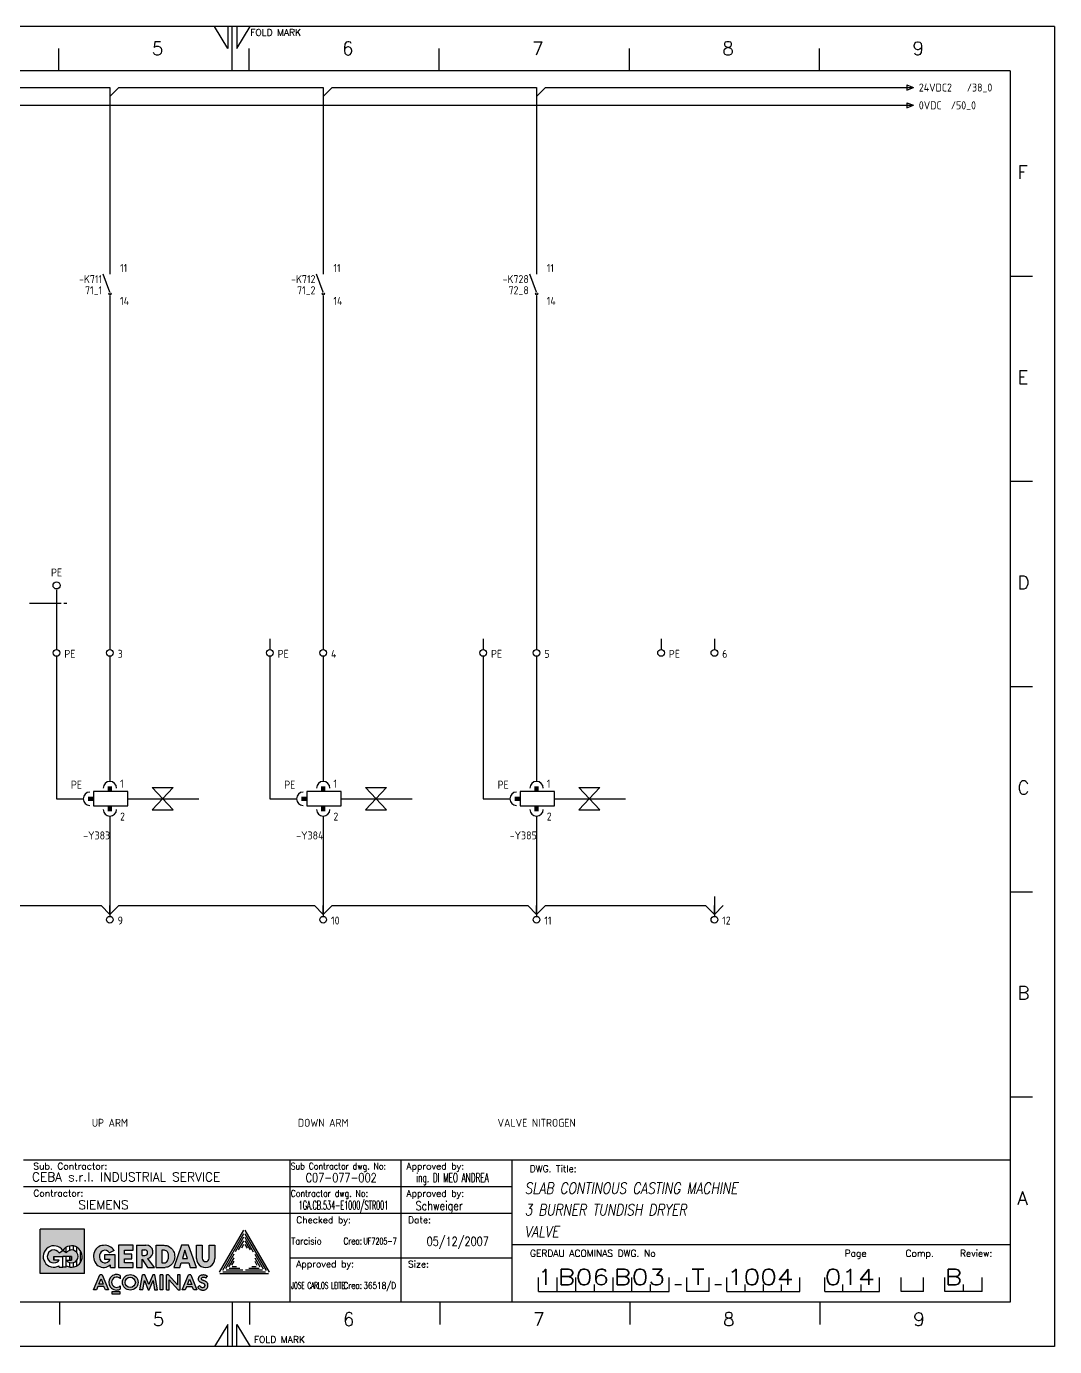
# Model space of a CAD drawing. Extents: x 520 to 940, y 6 to 303.
# Drawn here: x 708.8 to 940.2, y 6.5 to 303.5 of the extents above; entities that cross this region are included whole.
import ezdxf
from ezdxf.enums import TextEntityAlignment as Align

# ---------------------------------------------------------------- set-up
doc = ezdxf.new("R2010")
doc.units = 0
doc.header["$LTSCALE"] = 25
doc.header["$MEASUREMENT"] = 0
doc.linetypes.add('EPLANLINE7', pattern=[0])
doc.layers.get('0').update_dxf_attribs({"linetype": 'CONTINUOUS'})
for name, color, linetype in [('AUTOCONNECTING', 2, 'CONTINUOUS'), ('DESIG_', 3, 'CONTINUOUS'), ('FORM_1', 7, 'CONTINUOUS'), ('FORM_2', 4, 'CONTINUOUS'), ('FORM_3', 6, 'CONTINUOUS'), ('FORM_4', 1, 'CONTINUOUS'), ('MORSETTI', 7, 'CONTINUOUS'), ('RIF_', 7, 'CONTINUOUS'), ('SEF', 5, 'CONTINUOUS'), ('SIMBOLO', 4, 'CONTINUOUS'), ('TESTI', 7, 'CONTINUOUS'), ('TESTO', 5, 'CONTINUOUS')]:
    doc.layers.add(name, color=color, linetype=linetype)
doc.styles.add('ROMANS', font='romans.shx', dxfattribs={"width": 0.7, "oblique": 10, "height": 4})
doc.styles.get("Standard").update_dxf_attribs({"font": 'isocp.shx'})

# ---------------------------------------------------------------- blocks, each defined once
blk = doc.blocks.new('Format A3')
at = {"layer": 'FORM_1'}
h = blk.add_hatch(color=256, dxfattribs=at)
edge = h.paths.add_edge_path()
edge.add_line((217.87, 22.79), (217.87, 17.78))
edge.add_line((217.87, 17.78), (219.92, 17.78))
edge.add_spline(control_points=[(219.92, 17.78), (220.24, 17.85), (220.98, 18), (221.84, 18.93), (222.13, 20.2), (221.81, 21.63), (220.8, 22.71), (219.89, 22.77), (219.58, 22.79)], knot_values=[0, 0, 0, 0, 0.968333, 2.238245, 3.514092, 4.752916, 6.526982, 7.43734, 7.43734, 7.43734, 7.43734], degree=3, periodic=0)
edge.add_line((219.58, 22.79), (217.87, 22.79))
edge = h.paths.add_edge_path(flags=16)
edge.add_spline(control_points=[(219.59, 21.67), (219.7, 21.66), (220.06, 21.63), (220.6, 21.16), (220.68, 20.32), (220.63, 19.48), (220.1, 18.85), (219.69, 18.84), (219.58, 18.84)], knot_values=[0, 0, 0, 0, 0.326882, 1.089251, 1.872602, 2.763575, 3.625522, 3.966209, 3.966209, 3.966209, 3.966209], degree=3, periodic=0)
edge.add_line((219.58, 18.84), (219.17, 18.84))
edge.add_line((219.17, 18.84), (219.17, 21.67))
edge.add_line((219.17, 21.67), (219.59, 21.67))
h.paths.add_polyline_path([(223.55, 22.79), (221.81, 17.78), (223.19, 17.78), (223.48, 18.84), (225.23, 18.84), (225.54, 17.78), (226.94, 17.78), (225.11, 22.79)])
h.paths.add_polyline_path([(224.33, 21.67), (224.94, 19.81), (223.79, 19.81)], flags=16)
h.paths.add_polyline_path([(228.25, 22.79), (226.96, 22.79), (226.97, 19.8, 0.995265), (231.07, 19.81), (231.07, 22.79), (229.77, 22.79), (229.77, 19.87, -1), (228.25, 19.87)])
h.paths.add_polyline_path([(215.57, 22.79), (213.43, 22.79), (213.43, 17.78), (214.72, 17.78), (214.72, 19.66), (215.93, 17.78), (217.52, 17.78), (216.02, 19.84, 0.906396)])
h.paths.add_polyline_path([(215.29, 20.49), (214.72, 20.5), (214.72, 21.75), (215.31, 21.75, -1.017604)], flags=16)
h.paths.add_polyline_path([(209.42, 22.79), (209.42, 17.78), (212.73, 17.78), (212.73, 18.83), (210.73, 18.83), (210.73, 19.76), (212.41, 19.76), (212.41, 20.8), (210.73, 20.8), (210.73, 21.67), (212.73, 21.67), (212.73, 22.79)])
edge = h.paths.add_edge_path()
edge.add_ellipse((206.05, 20.28), major_axis=(0, -2.49), ratio=0.91559, start_angle=180.5657, end_angle=401.2517)
edge.add_line((207.56, 18.41), (207.56, 17.78))
edge.add_line((207.56, 17.78), (208.68, 17.78))
edge.add_line((208.68, 17.78), (208.68, 20.66))
edge.add_line((208.68, 20.66), (206.26, 20.66))
edge.add_line((206.26, 20.66), (206.26, 19.69))
edge.add_line((206.26, 19.69), (207.49, 19.69))
edge.add_ellipse((206.34, 20.25), major_axis=(0, -1.41), ratio=0.88785, start_angle=126.9107, end_angle=426.8029, ccw=False)
edge.add_line((207.34, 21.09), (208.41, 21.6))
edge.add_arc((206.36, 20.45), 2.34, 29.2872, 98.191)
h.paths.add_polyline_path([(205.74, 16.12), (205.19, 16.12), (203.77, 12.78), (204.46, 12.78), (204.76, 13.48), (206.07, 13.48), (206.44, 12.78), (207.11, 12.79)])
h.paths.add_polyline_path([(205.46, 15.22), (205.93, 14.01), (204.97, 14.01)], flags=16)
h.paths.add_polyline_path([(209.78, 12.92), (209.78, 13.66, -2.423597), (209.78, 15.28), (209.78, 16.02, 1.652966)])
h.paths.add_polyline_path([(210.29, 14.45, 1), (213.8, 14.45, 1)])
h.paths.add_polyline_path([(213.19, 14.45, -1), (210.89, 14.45, -1)], flags=16)
h.paths.add_polyline_path([(215.31, 16.12), (214.82, 16.12), (214.22, 12.78), (214.87, 12.78), (215.21, 14.84), (216.1, 12.73), (216.28, 12.73), (217.19, 14.84), (217.49, 12.78), (218.15, 12.78), (217.6, 16.12), (217.12, 16.12), (216.2, 13.99)])
h.paths.add_polyline_path([(219.4, 16.12), (218.75, 16.12), (218.75, 12.78), (219.4, 12.78)])
h.paths.add_polyline_path([(220.16, 12.78), (220.81, 12.78), (220.81, 15.04), (222.79, 12.78), (223.3, 12.78), (223.3, 16.12), (222.65, 16.12), (222.65, 13.88), (220.68, 16.12), (220.16, 16.12)])
h.paths.add_polyline_path([(225.66, 16.12), (225.13, 16.12), (223.7, 12.77), (224.39, 12.77), (224.69, 13.47), (226, 13.47), (226.37, 12.77), (227.04, 12.77)])
h.paths.add_polyline_path([(225.39, 15.2), (225.86, 14), (224.9, 14)], flags=16)
edge = h.paths.add_edge_path()
edge.add_spline(control_points=[(229.42, 15.81), (229.38, 15.84), (229.32, 15.89), (229.21, 15.96), (229.1, 16.02), (228.95, 16.09), (228.79, 16.14), (228.58, 16.18), (228.37, 16.18), (228.14, 16.15), (227.97, 16.08), (227.8, 16), (227.66, 15.88), (227.54, 15.75), (227.47, 15.59), (227.4, 15.42), (227.39, 15.24), (227.4, 15.04), (227.44, 14.85), (227.57, 14.66), (227.73, 14.54), (227.92, 14.42), (228.08, 14.35), (228.25, 14.29), (228.42, 14.23), (228.59, 14.16), (228.73, 14.07), (228.81, 13.98), (228.85, 13.89), (228.87, 13.78), (228.86, 13.67), (228.81, 13.54), (228.72, 13.42), (228.56, 13.32), (228.37, 13.29), (228.2, 13.3), (228.07, 13.34), (227.98, 13.38), (227.9, 13.44), (227.81, 13.5), (227.72, 13.6), (227.68, 13.69), (227.64, 13.74)], knot_values=[0, 0, 0, 0, 0.129897, 0.252239, 0.381983, 0.506097, 0.749316, 0.87783, 1.167741, 1.365595, 1.552935, 1.738999, 1.918105, 2.09238, 2.269928, 2.449255, 2.632957, 2.790606, 3.065835, 3.193419, 3.483878, 3.653535, 3.853782, 4.021202, 4.182707, 4.402789, 4.570564, 4.668988, 4.759204, 4.855589, 5.007336, 5.095097, 5.270281, 5.443299, 5.63607, 5.844858, 5.950481, 6.046454, 6.146081, 6.249423, 6.351995, 6.544354, 6.544354, 6.544354, 6.544354], degree=3, periodic=0)
edge.add_line((227.64, 13.74), (227.22, 13.33))
edge.add_spline(control_points=[(227.22, 13.33), (227.25, 13.3), (227.3, 13.21), (227.44, 13.06), (227.61, 12.91), (227.84, 12.8), (228.04, 12.73), (228.25, 12.7), (228.44, 12.69), (228.72, 12.72), (228.99, 12.82), (229.25, 13.03), (229.41, 13.25), (229.53, 13.57), (229.55, 13.89), (229.48, 14.23), (229.32, 14.44), (229.15, 14.58), (228.98, 14.67), (228.78, 14.76), (228.59, 14.83), (228.39, 14.91), (228.2, 15), (228.05, 15.18), (228.07, 15.39), (228.2, 15.54), (228.35, 15.61), (228.48, 15.63), (228.66, 15.63), (228.84, 15.57), (228.98, 15.46), (229.05, 15.4), (229.08, 15.37)], knot_values=[0, 0, 0, 0, 0.131114, 0.305389, 0.623258, 0.772631, 1.083491, 1.243018, 1.425854, 1.654083, 2.072988, 2.274716, 2.662927, 2.870188, 3.280959, 3.591243, 3.888658, 4.0589, 4.248032, 4.476436, 4.699919, 4.85554, 5.137678, 5.317889, 5.513624, 5.728226, 5.888869, 5.979085, 6.142909, 6.403998, 6.552706, 6.676571, 6.676571, 6.676571, 6.676571], degree=3, periodic=0)
edge.add_line((229.08, 15.37), (229.42, 15.81))
h.paths.add_polyline_path([(207.88, 12.33), (207.88, 11.83), (209.78, 11.83), (209.79, 12.33)])
h.paths.add_polyline_path([(201.77, 26.45), (191.77, 26.45), (191.77, 16.45), (201.77, 16.45)])
h.paths.add_polyline_path([(197.64, 18.19), (197.64, 17.87), (196.84, 17.87), (196.04, 17.87), (196.04, 18.19, -2.312045), (196.84, 21.6, -2.312045)], flags=16)
h.paths.add_polyline_path([(197.64, 19.43), (198.44, 19.43), (198.44, 20.27), (196.84, 20.27), (194.84, 20.27), (194.84, 19.43), (196.04, 19.43, -3.248328), (196.05, 21.08), (196.84, 21.6), (197.62, 21.08, -3.248328)], flags=0)
for p, q in [((420, 297), (0, 297)), ((234, 292), (231, 297)), ((234, 297), (234, 292)), ((235, 287), (235, 297)), ((236, 292), (239, 297)), ((236, 297), (236, 292)), ((420, 297), (420, 0)), ((195.93, 292), (195.93, 287)), ((238.7, 292), (238.7, 287)), ((281.48, 292), (281.48, 287)), ((324.26, 292), (324.26, 287)), ((367.03, 292), (367.03, 287)), ((410, 240.83), (415, 240.83)), ((410, 194.66), (415, 194.66)), ((410, 148.5), (415, 148.5)), ((410, 102.33), (415, 102.33)), ((410, 56.17), (415, 56.17)), ((248, 30), (248, 42)), ((273, 10), (273, 42)), ((188.01, 36), (298, 36)), ((191.77, 16.45), (191.77, 26.45)), ((201.77, 26.45), (191.77, 26.45)), ((201.77, 16.45), (201.77, 26.45)), ((237.53, 26.19), (232.06, 16.71)), ((237.53, 25.39), (232.76, 17.12)), ((237.53, 24.59), (235.65, 21.33)), ((237.53, 23.79), (236.34, 21.73)), ((237.83, 26.19), (243.31, 16.71)), ((237.83, 25.39), (242.62, 17.11)), ((237.83, 24.59), (239.72, 21.33)), ((237.83, 23.79), (239.03, 21.73)), ((196.04, 21.07), (196.84, 21.6)), ((197.64, 21.07), (196.84, 21.6)), ((197.64, 21.07), (197.64, 22.35)), ((198.44, 21.68), (198.44, 22.64)), ((199.24, 21.68), (199.24, 22.64)), ((200.04, 21.11), (200.04, 22.35)), ((200.84, 18.94), (200.84, 21.6)), ((208.41, 21.6), (207.34, 21.09)), ((209.42, 22.79), (209.42, 17.78)), ((212.73, 22.79), (209.42, 22.79)), ((210.73, 20.8), (210.73, 21.67)), ((210.73, 21.67), (212.73, 21.67)), ((212.41, 20.8), (210.73, 20.8)), ((212.41, 19.76), (212.41, 20.8)), ((212.73, 21.67), (212.73, 22.79)), ((213.43, 22.79), (213.43, 17.78)), ((213.43, 22.79), (215.57, 22.79)), ((214.72, 20.5), (214.72, 21.75)), ((214.72, 21.75), (215.31, 21.75)), ((217.87, 17.78), (217.87, 22.79)), ((217.87, 22.79), (219.58, 22.79)), ((223.55, 22.79), (221.81, 17.78)), ((225.11, 22.79), (223.55, 22.79)), ((224.33, 21.67), (223.79, 19.81)), ((224.94, 19.81), (224.33, 21.67)), ((226.94, 17.78), (225.11, 22.79)), ((226.97, 19.83), (226.96, 22.79)), ((226.96, 22.79), (228.25, 22.79)), ((228.25, 22.79), (228.25, 19.87)), ((229.77, 19.87), (229.77, 22.79)), ((229.77, 22.79), (231.07, 22.79)), ((231.07, 22.79), (231.07, 19.81)), ((237.53, 22.99), (237.04, 22.13)), ((237.83, 22.99), (238.33, 22.13)), ((298, 23), (410, 23)), ((194.84, 20.27), (196.84, 20.27)), ((194.84, 20.27), (196.84, 20.27)), ((194.84, 19.43), (194.84, 20.27)), ((194.84, 20.27), (194.84, 19.43)), ((196.04, 19.43), (194.84, 19.43)), ((196.04, 17.87), (196.04, 18.19)), ((196.04, 17.87), (196.84, 17.87)), ((196.84, 17.87), (196.84, 20.27)), ((198.84, 20.27), (196.84, 20.27)), ((198.84, 20.27), (196.84, 20.27)), ((197.64, 17.87), (196.84, 17.87)), ((197.64, 17.87), (197.64, 20.27)), ((197.64, 19.43), (198.84, 19.43)), ((197.64, 17.87), (197.64, 18.19)), ((198.44, 19.43), (198.44, 20.27)), ((198.44, 17.9), (198.44, 18.86)), ((198.84, 20.27), (198.84, 19.43)), ((198.84, 19.43), (198.84, 20.27)), ((199.24, 17.9), (199.24, 18.86)), ((200.04, 18.19), (200.04, 19.43)), ((208.68, 20.66), (206.26, 20.66)), ((206.26, 20.66), (206.26, 19.69)), ((206.26, 19.69), (207.49, 19.69)), ((207.56, 17.78), (207.56, 18.41)), ((208.68, 17.78), (208.68, 20.66)), ((210.73, 18.83), (210.73, 19.76)), ((210.73, 19.76), (212.41, 19.76)), ((212.73, 18.83), (210.73, 18.83)), ((212.73, 17.78), (212.73, 18.83)), ((214.72, 20.5), (215.31, 20.49)), ((214.72, 19.66), (215.93, 17.78)), ((214.72, 17.78), (214.72, 19.66)), ((217.52, 17.78), (216.02, 19.84)), ((223.19, 17.78), (223.48, 18.84)), ((223.48, 18.84), (225.23, 18.84)), ((223.79, 19.81), (224.94, 19.81)), ((225.23, 18.84), (225.54, 17.78)), ((235.33, 20.78), (233.45, 17.52)), ((235.33, 19.98), (234.14, 17.92)), ((235.33, 19.18), (234.84, 18.32)), ((234.98, 18.05), (235.98, 18.05)), ((239.39, 18.05), (240.39, 18.05)), ((240.04, 20.78), (241.92, 17.51)), ((240.04, 19.98), (241.23, 17.91)), ((240.04, 19.18), (240.54, 18.31)), ((248, 20), (298, 20)), ((201.77, 16.45), (191.77, 16.45)), ((203.77, 12.78), (205.19, 16.12)), ((204.97, 14.01), (205.46, 15.22)), ((205.74, 16.12), (205.19, 16.12)), ((205.46, 15.22), (205.93, 14.01)), ((205.74, 16.12), (207.11, 12.79)), ((207.56, 17.78), (208.68, 17.78)), ((209.42, 17.78), (212.73, 17.78)), ((209.78, 16.02), (209.78, 15.23)), ((213.43, 17.78), (214.72, 17.78)), ((214.22, 12.78), (214.82, 16.12)), ((215.31, 16.12), (214.82, 16.12)), ((216.2, 13.99), (215.31, 16.12)), ((215.93, 17.78), (217.52, 17.78)), ((217.12, 16.12), (216.2, 13.99)), ((217.6, 16.12), (217.12, 16.12)), ((218.15, 12.78), (217.6, 16.12)), ((217.87, 17.78), (219.92, 17.78)), ((218.75, 12.78), (218.75, 16.12)), ((219.4, 16.12), (218.75, 16.12)), ((219.4, 16.12), (219.4, 12.78)), ((220.16, 12.79), (220.16, 16.12)), ((220.68, 16.12), (220.16, 16.12)), ((222.65, 13.88), (220.68, 16.12)), ((220.81, 15.04), (222.79, 12.78)), ((220.81, 12.78), (220.81, 15.04)), ((221.81, 17.78), (223.19, 17.78)), ((222.65, 16.12), (222.65, 13.88)), ((223.3, 16.12), (222.65, 16.12)), ((223.3, 12.78), (223.3, 16.12)), ((223.7, 12.77), (225.13, 16.12)), ((224.9, 14), (225.39, 15.2)), ((225.66, 16.12), (225.13, 16.12)), ((225.39, 15.2), (225.86, 14)), ((225.54, 17.78), (226.94, 17.78)), ((225.66, 16.12), (227.04, 12.77)), ((229.08, 15.36), (229.42, 15.81)), ((232.21, 16.45), (243.16, 16.45)), ((232.9, 16.85), (242.47, 16.85)), ((233.6, 17.25), (237.37, 17.25)), ((234.29, 17.65), (236.67, 17.65)), ((238, 17.25), (241.77, 17.25)), ((238.7, 17.65), (241.08, 17.65)), ((204.46, 12.78), (203.77, 12.78)), ((204.76, 13.48), (204.46, 12.78)), ((206.07, 13.48), (204.76, 13.48)), ((205.93, 14.01), (204.97, 14.01)), ((206.44, 12.78), (206.07, 13.48)), ((207.11, 12.79), (206.44, 12.78)), ((207.88, 12.33), (207.88, 11.83)), ((209.79, 12.33), (207.88, 12.33)), ((209.78, 13.66), (209.78, 12.9)), ((209.78, 11.83), (209.79, 12.33)), ((214.87, 12.78), (214.22, 12.78)), ((214.87, 12.78), (215.21, 14.84)), ((215.21, 14.84), (216.1, 12.73)), ((216.1, 12.73), (216.28, 12.73)), ((216.28, 12.73), (217.19, 14.84)), ((217.19, 14.84), (217.49, 12.78)), ((217.49, 12.78), (218.15, 12.78)), ((219.4, 12.78), (218.75, 12.78)), ((220.16, 12.78), (220.81, 12.78)), ((222.79, 12.78), (223.3, 12.78)), ((224.39, 12.77), (223.7, 12.77)), ((224.69, 13.47), (224.39, 12.77)), ((226, 13.47), (224.69, 13.47)), ((225.86, 14), (224.9, 14)), ((226.37, 12.77), (226, 13.47)), ((227.04, 12.77), (226.37, 12.77)), ((227.22, 13.33), (227.64, 13.74)), ((196.11, 10), (196.11, 5)), ((207.88, 11.83), (209.78, 11.83)), ((235, 10), (235, 0)), ((238.89, 10), (238.89, 5)), ((281.66, 10), (281.66, 5)), ((324.44, 10), (324.44, 5)), ((367.22, 10), (367.22, 5)), ((234, 5), (231, 0)), ((234, 0), (234, 5)), ((236, 5), (239, 0)), ((236, 0), (236, 5)), ((420, 0), (0, 0))]:
    blk.add_line(p, q, dxfattribs=at)
blk.add_lwpolyline([(219.59, 21.67), (219.17, 21.67), (219.17, 18.84), (219.58, 18.84)], dxfattribs=at)
for radius in [1.75, 1.15]:
    blk.add_circle((212.04, 14.45), radius, dxfattribs=at)
for centre, radius, start, end in [((194.84, 20.27), 2.4, 33.5573, 300), ((194.84, 20.27), 1.46, 33.5573, 325.1132), ((198.84, 20.27), 2.4, 240, 146.4427), ((198.84, 20.27), 1.46, 214.8868, 146.4427), ((206.36, 20.45), 2.34, 29.2872, 98.191), ((215.31, 21.12), 0.633, 270, 90), ((215.65, 21.29), 1.5, 284.2434, 92.9996), ((229.02, 19.82), 2.05, 179.8525, 0.1475), ((229.01, 19.87), 0.761, 180, 0), ((208.97, 14.47), 1.75, 62.3456, 297.6544), ((208.97, 14.47), 1.15, 44.8431, 315.1569)]:
    blk.add_arc(centre, radius, start, end, dxfattribs=at)
for centre, major_axis, ratio, start_param, end_param in [((206.05, 20.28), (0, -2.49), 0.91559, 3.151467, 7.003163), ((206.34, 20.25), (0, -1.41), 0.88785, 2.21501, 7.449115)]:
    blk.add_ellipse(centre, major_axis=major_axis, ratio=ratio, start_param=start_param, end_param=end_param, dxfattribs=at)
for points in [[(219.58, 22.79), (220.48, 22.65), (221.76, 21.42), (222.04, 20.21), (221.73, 18.97), (220.84, 18.07), (219.92, 17.78)], [(219.58, 18.84), (219.91, 18.87), (220.52, 19.48), (220.66, 20.37), (220.5, 21.13), (219.91, 21.62), (219.59, 21.67)], [(227.22, 13.33), (227.3, 13.23), (227.41, 13.09), (227.66, 12.89), (227.79, 12.82), (228.09, 12.73), (228.24, 12.7), (228.43, 12.7), (228.65, 12.72), (229.04, 12.87), (229.2, 13), (229.43, 13.31), (229.5, 13.51), (229.53, 13.92), (229.46, 14.22), (229.28, 14.46), (229.15, 14.57), (228.99, 14.66), (228.78, 14.76), (228.57, 14.84), (228.43, 14.9), (228.18, 15.03), (228.07, 15.18), (228.09, 15.37), (228.22, 15.54), (228.37, 15.61), (228.46, 15.63), (228.62, 15.63), (228.87, 15.54), (228.99, 15.45), (229.08, 15.37)], [(227.64, 13.74), (227.75, 13.58), (227.81, 13.5), (227.9, 13.44), (227.98, 13.38), (228.07, 13.35), (228.17, 13.31), (228.38, 13.3), (228.56, 13.33), (228.71, 13.43), (228.82, 13.57), (228.85, 13.65), (228.86, 13.8), (228.84, 13.89), (228.8, 13.98), (228.74, 14.05), (228.6, 14.15), (228.4, 14.23), (228.25, 14.29), (228.09, 14.35), (227.91, 14.43), (227.76, 14.52), (227.54, 14.71), (227.47, 14.81), (227.4, 15.08), (227.39, 15.24), (227.41, 15.42), (227.47, 15.59), (227.55, 15.75), (227.66, 15.88), (227.8, 15.99), (227.97, 16.08), (228.14, 16.14), (228.34, 16.17), (228.63, 16.17), (228.75, 16.14), (228.99, 16.07), (229.1, 16.02), (229.21, 15.96), (229.31, 15.89), (229.42, 15.81)]]:
    blk.add_spline(points, degree=3, dxfattribs=at)
at = {"layer": 'FORM_3'}
for p, q in [((410, 287), (25, 287)), ((410, 287), (410, 10)), ((410, 10), (25, 10))]:
    blk.add_line(p, q, dxfattribs=at)
at = {"layer": 'FORM_4'}
for p, q in [((188.01, 42), (410, 42)), ((298, 10), (298, 42)), ((188.01, 30), (298, 30)), ((248, 10), (248, 30)), ((303.88, 12.42), (303.88, 15.51)), ((308.08, 12.42), (308.08, 15.51)), ((312.28, 12.42), (312.28, 15.51)), ((320.68, 12.42), (320.68, 15.51)), ((324.88, 12.42), (324.88, 15.51)), ((333.28, 12.42), (333.28, 15.51)), ((337.28, 12.42), (337.28, 15.51)), ((342.28, 12.42), (342.28, 15.51)), ((346.28, 12.42), (346.28, 15.51)), ((362.68, 12.42), (362.68, 15.51)), ((368.28, 12.42), (368.28, 15.51)), ((380.58, 12.42), (380.58, 15.51)), ((385.48, 12.42), (385.48, 15.51)), ((390.48, 12.42), (390.48, 15.51)), ((395.28, 12.42), (395.28, 15.51)), ((403.68, 12.42), (403.68, 15.51)), ((303.88, 12.42), (333.28, 12.42)), ((316.48, 12.42), (316.48, 13.97)), ((316.48, 12.42), (316.48, 13.97)), ((329.08, 12.42), (329.08, 13.97)), ((334.53, 13.97), (336.06, 13.97)), ((342.28, 12.42), (337.28, 12.42)), ((343.53, 13.97), (345.03, 13.97)), ((346.28, 12.42), (346.28, 13.97)), ((346.28, 12.42), (362.68, 12.42)), ((350.38, 12.42), (350.38, 13.97)), ((354.48, 12.42), (354.48, 13.97)), ((358.58, 12.42), (358.58, 13.97)), ((368.28, 12.42), (380.58, 12.42)), ((372.38, 12.42), (372.38, 13.97)), ((376.48, 12.42), (376.48, 13.97)), ((390.48, 12.42), (385.48, 12.42)), ((399.13, 12.42), (395.28, 12.42)), ((403.68, 12.42), (399.13, 12.42)), ((399.48, 12.42), (399.48, 13.97))]:
    blk.add_line(p, q, dxfattribs=at)
at = {"layer": 'FORM_1', "style": 'ROMANS'}
for p in [(239.05, 294.88), (239.88, 0.84)]:
    blk.add_text('FOLD MARK', height=1.5, dxfattribs=at).set_placement(p)
at = {"layer": 'FORM_2', "style": 'ROMANS'}
for s, p in [('Sub. Contractor:', (190.24, 39.84)), ('Approved by:', (274.17, 39.84)), ('DWG. Title:', (301.92, 39.27)), ('Contractor:', (190.24, 33.75)), ('Approved by:', (274.17, 33.72)), ('Checked by:', (249.38, 27.74)), ('Date:', (274.53, 27.74)), ('GERDAU ACOMINAS DWG. No', (301.96, 20.23)), ('Page', (372.75, 20.23)), ('Comp.', (386.46, 20.23)), ('Review:', (398.72, 20.23)), ('Approved by:', (249.38, 17.83)), ('Size:', (274.53, 17.79))]:
    blk.add_text(s, height=1.5, dxfattribs=at).set_placement(p)
for s, width, p in [('Sub Contractor dwg. No:', 0.85, (248.15, 39.84)), ('Contractor dwg. No:', 0.85, (248.15, 33.72)), ('Crea:', 0.8, (260.02, 23)), ('Crea:', 0.8, (260.02, 13))]:
    blk.add_text(s, height=1.5, dxfattribs=dict(at, width=width)).set_placement(p)
at = {"layer": 'FORM_2', "style": 'ROMANS', "flags": 4}
for tag, p in [('21', (189.91, 37.18)), ('18', (189.91, 30.89))]:
    blk.add_attdef(tag, p, '', height=2, dxfattribs=at)
at = {"layer": 'FORM_2', "color": 4, "style": 'ROMANS', "width": 0.8, "flags": 4}
for tag, p in [('22', (251.5, 37)), ('19', (251.5, 30.8)), ('24', (278.73, 22.67))]:
    blk.add_attdef(tag, p, '', height=2, dxfattribs=at)
at = {"layer": 'FORM_2', "style": 'ROMANS', "flags": 4}
for tag, p, height, width in [('23', (276.41, 37.01), 2, 0.8), ('20', (276.22, 30.68), 2, 0.8), ('14', (248.25, 23), 1.5, 0.9), ('15', (264.49, 22.98), 1.5, 0.8), ('16', (248.25, 13), 1.5, 0.9), ('17', (264.49, 12.98), 1.5, 0.8)]:
    blk.add_attdef(tag, p, '', height=height, dxfattribs=dict(at, width=width))
at = {"layer": 'FORM_4', "style": 'ROMANS'}
for s, p in [('5', (216.92, 290.56)), ('6', (259.7, 290.56)), ('7', (302.47, 290.56)), ('8', (345.25, 290.56)), ('9', (388.03, 290.56)), ('F', (411.64, 262.73)), ('E', (411.64, 216.57)), ('D', (411.64, 170.4)), ('C', (411.64, 124.24)), ('B', (411.64, 78.07)), ('A', (411.64, 31.9)), ('5', (217.1, 4.65)), ('6', (259.88, 4.65)), ('7', (302.66, 4.65)), ('8', (345.43, 4.65)), ('9', (388.21, 4.65))]:
    blk.add_text(s, height=3, dxfattribs=at).set_placement(p)
at = {"layer": 'FORM_4', "color": 1, "style": 'ROMANS', "oblique": 10, "width": 0.8, "flags": 4}
for tag, p in [('11', (300.77, 34.39)), ('12', (300.77, 29.5)), ('13', (300.77, 24.62))]:
    blk.add_attdef(tag, p, '', height=2.5, dxfattribs=at)
at = {"layer": 'FORM_4', "color": 1, "style": 'ROMANS', "flags": 2}
blk.add_attdef('25', (279.66, 12.25), '', height=5, dxfattribs=at)
at = {"layer": 'FORM_4', "style": 'ROMANS', "width": 1.25, "flags": 4}
for tag, p in [('1', (303.88, 13.92)), ('3', (312.28, 13.92)), ('5', (324.88, 13.92)), ('7', (346.28, 13.92)), ('10', (395.28, 13.92))]:
    blk.add_attdef(tag, p, '', height=3.5, dxfattribs=at)
for tag, p in [('2', (310.18, 13.92)), ('4', (322.78, 13.92)), ('6', (339.78, 13.92)), ('9', (387.98, 13.92))]:
    blk.add_attdef(tag, text='', height=3.5, dxfattribs=at).set_placement(p, align=Align.CENTER)
at = {"layer": 'FORM_4', "color": 1, "style": 'ROMANS', "width": 1.25, "flags": 4}
blk.add_attdef('8', (368.28, 13.92), '', height=3.5, dxfattribs=at)
blk = doc.blocks.new('SO300')
at = {"layer": 'SIMBOLO', "color": 2, "linetype": 'EPLANLINE7'}
blk.add_line((0, 3), (0, 0), dxfattribs=at)
blk.add_circle((0, 4), 0.8, dxfattribs=at)
blk = doc.blocks.new('30_0_IEC_WUPI')
at = {"layer": 'SIMBOLO', "color": 3, "linetype": 'EPLANLINE7'}
blk.add_line((0, 4), (0, 1.6), dxfattribs=at)
blk.add_circle((0, 0.8), 0.75, dxfattribs=at)
blk = doc.blocks.new('SO283')
at = {"layer": 'SIMBOLO', "color": 2, "linetype": 'EPLANLINE7'}
for p, q in [((0, 2), (0, 0)), ((0, 0), (2, 0))]:
    blk.add_line(p, q, dxfattribs=at)
blk = doc.blocks.new('318_0_IEC_WUPI')
at = {"layer": 'SIMBOLO', "color": 1, "linetype": 'EPLANLINE7'}
for p, q in [((0.3, 1.6), (0.3, -1.6)), ((8, 1.6), (0.3, 1.6)), ((8, -1.6), (8, 1.6)), ((8, 0), (24, 0)), ((13.5, 2.5), (18.2, 2.5)), ((18.2, 2.5), (13.5, -2.5)), ((18.2, -2.5), (13.5, 2.5)), ((0.3, -1.6), (8, -1.6)), ((13.5, -2.5), (18.2, -2.5))]:
    blk.add_line(p, q, dxfattribs=at)
for centre, start, end in [((4, 2.4), 0, 180), ((-0.5, 0), 90, 270), ((4, -2.4), 180, 0)]:
    blk.add_arc(centre, 1.5, start, end, dxfattribs=at)
for points in [[(-0.9, -0.5), (0.3, -0.5), (-0.9, 0.5), (0.3, 0.5)], [(4.5, 1.6), (3.5, 1.6), (4.5, 2.8), (3.5, 2.8)], [(4.5, -1.6), (3.5, -1.6), (4.5, -2.8), (3.5, -2.8)]]:
    blk.add_solid(points, dxfattribs=at)
blk = doc.blocks.new('SO269')
at = {"layer": 'TESTI', "color": 2, "linetype": 'EPLANLINE7'}
for p, q in [((-2, 0), (0, 0)), ((0, 0), (0, -2)), ((0, -2), (2, 0))]:
    blk.add_line(p, q, dxfattribs=at)
blk = doc.blocks.new('1_0_IEC_WUPI')
at = {"layer": 'SIMBOLO', "color": 3, "linetype": 'EPLANLINE7'}
for p, q in [((0, 4), (0, 2)), ((0, -2), (-1.5, 2)), ((0, -2.8), (0, -4))]:
    blk.add_line(p, q, dxfattribs=at)
blk.add_circle((0, -2.4), 0.25, dxfattribs=at)
blk = doc.blocks.new('SO278')
at = {"layer": 'TESTI', "color": 2, "linetype": 'EPLANLINE7'}
for p in [(-2, 0), (0, 2), (2, 0)]:
    blk.add_line(p, (0, -2), dxfattribs=at)
blk = doc.blocks.new('SO284')
at = {"layer": 'TESTI', "color": 2, "linetype": 'EPLANLINE7'}
for p, q in [((-1.175, 0), (0.675, 0)), ((-0.675, 0.575), (0.8, 0)), ((-0.675, 0.575), (-0.675, -0.575)), ((-0.675, -0.575), (0.8, 0))]:
    blk.add_line(p, q, dxfattribs=at)

msp = doc.modelspace()

# ---------------------------------------------------------------- linework, layer by layer
at = {"layer": 'AUTOCONNECTING', "color": 2, "linetype": 'EPLANLINE7'}
for p, q in [((613.63, 289.7), (725.63, 289.7)), ((729.63, 289.7), (773.63, 289.7)), ((777.63, 289.7), (821.63, 289.7)), ((825.63, 289.7), (907.63, 289.7)), ((585.63, 285.7), (907.63, 285.7)), ((727.63, 287.7), (727.63, 249.7)), ((775.63, 287.7), (775.63, 249.7)), ((823.63, 287.7), (823.63, 249.7)), ((727.63, 241.7), (727.63, 165.7)), ((775.63, 241.7), (775.63, 165.7)), ((823.63, 241.7), (823.63, 165.7)), ((715.63, 173.7), (715.63, 165.7)), ((715.63, 161.7), (715.63, 129.7)), ((727.63, 161.7), (727.63, 133.7)), ((763.63, 161.7), (763.63, 129.7)), ((775.63, 161.7), (775.63, 133.7)), ((811.63, 161.7), (811.63, 129.7)), ((823.63, 161.7), (823.63, 133.7)), ((715.63, 129.7), (721.63, 129.7)), ((763.63, 129.7), (769.63, 129.7)), ((811.63, 129.7), (817.63, 129.7)), ((727.63, 125.7), (727.63, 107.7)), ((775.63, 125.7), (775.63, 107.7)), ((823.63, 125.7), (823.63, 107.7)), ((661.63, 105.7), (725.63, 105.7)), ((727.63, 103.7), (727.63, 105.7)), ((729.63, 105.7), (773.63, 105.7)), ((775.63, 103.7), (775.63, 105.7)), ((777.63, 105.7), (821.63, 105.7)), ((823.63, 103.7), (823.63, 105.7)), ((825.63, 105.7), (861.63, 105.7)), ((863.63, 103.7), (863.63, 105.7))]:
    msp.add_line(p, q, dxfattribs=at)
at = {"layer": 'SIMBOLO', "color": 3, "linetype": 'EPLANLINE7'}
for p, q in [((709.51, 173.7), (716.68, 173.7)), ((717.26, 173.7), (717.91, 173.7)), ((717.58, 173.7), (717.76, 173.7))]:
    msp.add_line(p, q, dxfattribs=at)

# ---------------------------------------------------------------- block references
ref = msp.add_blockref('Format A3', (520.17, 6.46))
ref.add_attrib('1', '1', (824.05, 20.37), dxfattribs={"layer": 'FORM_4', "height": 3.5, "style": 'ROMANS'})
ref.add_attrib('2', 'B', dxfattribs={"layer": 'FORM_4', "height": 3.5, "style": 'ROMANS', "width": 1.25}).set_placement((830.35, 20.37), align=Align.CENTER)
ref.add_attrib('3', '06', (832.45, 20.37), dxfattribs={"layer": 'FORM_4', "height": 3.5, "style": 'ROMANS', "width": 1.25})
ref.add_attrib('4', 'B', dxfattribs={"layer": 'FORM_4', "height": 3.5, "style": 'ROMANS', "width": 1.25}).set_placement((842.95, 20.37), align=Align.CENTER)
ref.add_attrib('5', '03', (845.05, 20.37), dxfattribs={"layer": 'FORM_4', "height": 3.5, "style": 'ROMANS', "width": 1.25})
ref.add_attrib('6', 'T', dxfattribs={"layer": 'FORM_4', "height": 3.5, "style": 'ROMANS', "width": 1.25}).set_placement((859.95, 20.37), align=Align.CENTER)
ref.add_attrib('7', '1004', (866.45, 20.37), dxfattribs={"layer": 'FORM_4', "height": 3.5, "style": 'ROMANS', "width": 1.25})
ref.add_attrib('8', '014', (888.45, 20.37), dxfattribs={"layer": 'FORM_4', "color": 1, "height": 3.5, "style": 'ROMANS', "width": 1.25})
ref.add_attrib('10', 'B', (915.45, 20.37), dxfattribs={"layer": 'FORM_4', "height": 3.5, "style": 'ROMANS', "width": 1.25})
ref.add_attrib('11', 'SLAB CONTINOUS CASTING MACHINE', (820.94, 40.84), dxfattribs={"layer": 'FORM_4', "color": 1, "height": 2.5, "style": 'ROMANS', "oblique": 10, "width": 0.8})
ref.add_attrib('12', '3 BURNER TUNDISH DRYER', (820.94, 35.96), dxfattribs={"layer": 'FORM_4', "color": 1, "height": 2.5, "style": 'ROMANS', "oblique": 10, "width": 0.8})
ref.add_attrib('13', 'VALVE', (820.94, 31.08), dxfattribs={"layer": 'FORM_4', "color": 1, "height": 2.5, "style": 'ROMANS', "oblique": 10, "width": 0.8})
ref.add_attrib('14', 'Tarcisio', (768.42, 29.46), dxfattribs={"layer": 'FORM_2', "height": 1.5, "style": 'ROMANS', "width": 0.9})
ref.add_attrib('15', 'UF7205-7', (784.67, 29.43), dxfattribs={"layer": 'FORM_2', "height": 1.5, "style": 'ROMANS', "width": 0.7})
ref.add_attrib('16', 'JOSE CARLOS LEITE', (768.42, 19.46), dxfattribs={"layer": 'FORM_2', "height": 1.5, "style": 'ROMANS', "width": 0.5})
ref.add_attrib('17', '36518/D', (784.67, 19.43), dxfattribs={"layer": 'FORM_2', "height": 1.5, "style": 'ROMANS', "width": 0.8})
ref.add_attrib('18', '       SIEMENS', (710.09, 37.35), dxfattribs={"layer": 'FORM_2', "height": 2, "style": 'ROMANS'})
ref.add_attrib('19', '1GA.CB.534-E1000/STR001', (770.11, 37.26), dxfattribs={"layer": 'FORM_2', "color": 4, "height": 2, "style": 'ROMANS', "width": 0.5})
ref.add_attrib('20', 'Schweiger', (796.4, 37.14), dxfattribs={"layer": 'FORM_2', "height": 2, "style": 'ROMANS', "width": 0.8})
ref.add_attrib('21', 'CEBA s.r.I. INDUSTRIAL SERVICE', (710.09, 43.63), dxfattribs={"layer": 'FORM_2', "height": 2, "style": 'ROMANS'})
ref.add_attrib('22', 'C07-077-002', (771.68, 43.46), dxfattribs={"layer": 'FORM_2', "color": 4, "height": 2, "style": 'ROMANS', "width": 0.8})
ref.add_attrib('23', 'ing. DI MEO ANDREA', (796.58, 43.46), dxfattribs={"layer": 'FORM_2', "height": 2, "style": 'ROMANS', "width": 0.6})
ref.add_attrib('24', '05/12/2007', (798.9, 29.13), dxfattribs={"layer": 'FORM_2', "color": 4, "height": 2, "style": 'ROMANS', "width": 0.8})
at = {"layer": 'SIMBOLO'}
for name, p in [('SO269', (727.63, 289.7)), ('SO269', (775.63, 289.7)), ('SO269', (823.63, 289.7)), ('SO284', (907.63, 289.7)), ('SO284', (907.63, 285.7)), ('SO300', (715.63, 173.7)), ('SO283', (715.63, 129.7)), ('SO283', (763.63, 129.7)), ('SO283', (811.63, 129.7)), ('SO278', (727.63, 105.7)), ('SO278', (775.63, 105.7)), ('SO278', (823.63, 105.7)), ('SO278', (863.63, 105.7))]:
    msp.add_blockref(name, p, dxfattribs=at)
ref = msp.add_blockref('1_0_IEC_WUPI', (727.63, 245.7), dxfattribs=at)
ref.add_attrib('SEF_1', '-K711', dxfattribs={"layer": 'SEF', "color": 2, "height": 1.8, "width": 1.000667, "flags": 2}).set_placement((725.88, 245.7), align=Align.RIGHT)
ref.add_attrib('DESIGN._1', '11', (729.91, 248.2), dxfattribs={"layer": 'DESIG_', "color": 2, "height": 1.8, "width": 1.000667, "flags": 2})
ref.add_attrib('DESIGN._2', '14', (729.91, 240.8), dxfattribs={"layer": 'DESIG_', "color": 2, "height": 1.8, "width": 1.000667, "flags": 2})
ref = msp.add_blockref('1_0_IEC_WUPI', (775.63, 245.7), dxfattribs=at)
ref.add_attrib('SEF_1', '-K712', dxfattribs={"layer": 'SEF', "color": 2, "height": 1.8, "width": 1.000667, "flags": 2}).set_placement((773.88, 245.7), align=Align.RIGHT)
ref.add_attrib('DESIGN._1', '11', (777.91, 248.2), dxfattribs={"layer": 'DESIG_', "color": 2, "height": 1.8, "width": 1.000667, "flags": 2})
ref.add_attrib('DESIGN._2', '14', (777.91, 240.8), dxfattribs={"layer": 'DESIG_', "color": 2, "height": 1.8, "width": 1.000667, "flags": 2})
ref = msp.add_blockref('1_0_IEC_WUPI', (823.63, 245.7), dxfattribs=at)
ref.add_attrib('SEF_1', '-K728', dxfattribs={"layer": 'SEF', "color": 2, "height": 1.8, "width": 1.000667, "flags": 2}).set_placement((821.88, 245.7), align=Align.RIGHT)
ref.add_attrib('DESIGN._1', '11', (825.91, 248.2), dxfattribs={"layer": 'DESIG_', "color": 2, "height": 1.8, "width": 1.000667, "flags": 2})
ref.add_attrib('DESIGN._2', '14', (825.91, 240.8), dxfattribs={"layer": 'DESIG_', "color": 2, "height": 1.8, "width": 1.000667, "flags": 2})
ref = msp.add_blockref('30_0_IEC_WUPI', (715.63, 161.7), dxfattribs=at)
ref.add_attrib('DESIGN._1', 'PE', (717.38, 161.4), dxfattribs={"layer": 'MORSETTI', "color": 2, "height": 1.8, "width": 1.000667, "flags": 2})
ref = msp.add_blockref('30_0_IEC_WUPI', (727.63, 161.7), dxfattribs=at)
ref.add_attrib('DESIGN._1', '3', (729.38, 161.4), dxfattribs={"layer": 'MORSETTI', "color": 2, "height": 1.8, "width": 1.000667, "flags": 2})
ref = msp.add_blockref('30_0_IEC_WUPI', (763.63, 161.7), dxfattribs=at)
ref.add_attrib('DESIGN._1', 'PE', (765.38, 161.4), dxfattribs={"layer": 'MORSETTI', "color": 2, "height": 1.8, "width": 1.000667, "flags": 2})
ref = msp.add_blockref('30_0_IEC_WUPI', (775.63, 161.7), dxfattribs=at)
ref.add_attrib('DESIGN._1', '4', (777.38, 161.4), dxfattribs={"layer": 'MORSETTI', "color": 2, "height": 1.8, "width": 1.000667, "flags": 2})
ref = msp.add_blockref('30_0_IEC_WUPI', (811.63, 161.7), dxfattribs=at)
ref.add_attrib('DESIGN._1', 'PE', (813.38, 161.4), dxfattribs={"layer": 'MORSETTI', "color": 2, "height": 1.8, "width": 1.000667, "flags": 2})
ref = msp.add_blockref('30_0_IEC_WUPI', (823.63, 161.7), dxfattribs=at)
ref.add_attrib('DESIGN._1', '5', (825.38, 161.4), dxfattribs={"layer": 'MORSETTI', "color": 2, "height": 1.8, "width": 1.000667, "flags": 2})
ref = msp.add_blockref('30_0_IEC_WUPI', (851.63, 161.7), dxfattribs=at)
ref.add_attrib('DESIGN._1', 'PE', (853.38, 161.4), dxfattribs={"layer": 'MORSETTI', "color": 2, "height": 1.8, "width": 1.000667, "flags": 2})
ref = msp.add_blockref('30_0_IEC_WUPI', (863.63, 161.7), dxfattribs=at)
ref.add_attrib('DESIGN._1', '6', (865.38, 161.4), dxfattribs={"layer": 'MORSETTI', "color": 2, "height": 1.8, "width": 1.000667, "flags": 2})
ref = msp.add_blockref('318_0_IEC_WUPI', (723.63, 129.7), dxfattribs=at)
ref.add_attrib('SEF_1', '-Y383', dxfattribs={"layer": 'SEF', "color": 2, "height": 1.8, "width": 1.000667, "flags": 2}).set_placement((727.68, 120.55), align=Align.RIGHT)
ref.add_attrib('DESIGN._1', 'PE', dxfattribs={"layer": 'DESIG_', "color": 2, "height": 1.8, "width": 1.000667, "flags": 2}).set_placement((721.36, 131.97), align=Align.RIGHT)
ref.add_attrib('DESIGN._2', '1', (729.91, 132.2), dxfattribs={"layer": 'DESIG_', "color": 2, "height": 1.8, "width": 1.000667, "flags": 2})
ref.add_attrib('DESIGN._3', '2', (729.91, 124.8), dxfattribs={"layer": 'DESIG_', "color": 2, "height": 1.8, "width": 1.000667, "flags": 2})
ref = msp.add_blockref('318_0_IEC_WUPI', (771.63, 129.7), dxfattribs=at)
ref.add_attrib('SEF_1', '-Y384', dxfattribs={"layer": 'SEF', "color": 2, "height": 1.8, "width": 1.000667, "flags": 2}).set_placement((775.68, 120.55), align=Align.RIGHT)
ref.add_attrib('DESIGN._1', 'PE', dxfattribs={"layer": 'DESIG_', "color": 2, "height": 1.8, "width": 1.000667, "flags": 2}).set_placement((769.36, 131.97), align=Align.RIGHT)
ref.add_attrib('DESIGN._2', '1', (777.91, 132.2), dxfattribs={"layer": 'DESIG_', "color": 2, "height": 1.8, "width": 1.000667, "flags": 2})
ref.add_attrib('DESIGN._3', '2', (777.91, 124.8), dxfattribs={"layer": 'DESIG_', "color": 2, "height": 1.8, "width": 1.000667, "flags": 2})
ref = msp.add_blockref('318_0_IEC_WUPI', (819.63, 129.7), dxfattribs=at)
ref.add_attrib('SEF_1', '-Y385', dxfattribs={"layer": 'SEF', "color": 2, "height": 1.8, "width": 1.000667, "flags": 2}).set_placement((823.68, 120.55), align=Align.RIGHT)
ref.add_attrib('DESIGN._1', 'PE', dxfattribs={"layer": 'DESIG_', "color": 2, "height": 1.8, "width": 1.000667, "flags": 2}).set_placement((817.36, 131.97), align=Align.RIGHT)
ref.add_attrib('DESIGN._2', '1', (825.91, 132.2), dxfattribs={"layer": 'DESIG_', "color": 2, "height": 1.8, "width": 1.000667, "flags": 2})
ref.add_attrib('DESIGN._3', '2', (825.91, 124.8), dxfattribs={"layer": 'DESIG_', "color": 2, "height": 1.8, "width": 1.000667, "flags": 2})
ref = msp.add_blockref('30_0_IEC_WUPI', (727.63, 101.7), dxfattribs=at)
ref.add_attrib('DESIGN._1', '9', (729.38, 101.4), dxfattribs={"layer": 'MORSETTI', "color": 2, "height": 1.8, "width": 1.000667, "flags": 2})
ref = msp.add_blockref('30_0_IEC_WUPI', (775.63, 101.7), dxfattribs=at)
ref.add_attrib('DESIGN._1', '10', (777.38, 101.4), dxfattribs={"layer": 'MORSETTI', "color": 2, "height": 1.8, "width": 1.000667, "flags": 2})
ref = msp.add_blockref('30_0_IEC_WUPI', (823.63, 101.7), dxfattribs=at)
ref.add_attrib('DESIGN._1', '11', (825.38, 101.4), dxfattribs={"layer": 'MORSETTI', "color": 2, "height": 1.8, "width": 1.000667, "flags": 2})
ref = msp.add_blockref('30_0_IEC_WUPI', (863.63, 101.7), dxfattribs=at)
ref.add_attrib('DESIGN._1', '12', (865.38, 101.4), dxfattribs={"layer": 'MORSETTI', "color": 2, "height": 1.8, "width": 1.000667, "flags": 2})

# ---------------------------------------------------------------- texts
at = {"layer": 'RIF_', "color": 2, "width": 1.000667}
for s, p in [('/38_0', (920.43, 288.8)), ('/50_0', (916.83, 284.8))]:
    msp.add_text(s, height=1.8, dxfattribs=at).set_placement(p)
for s, p in [('71_1', (725.88, 243.2)), ('71_2', (773.88, 243.2)), ('72_8', (821.88, 243.2))]:
    msp.add_text(s, height=1.8, dxfattribs=at).set_placement(p, align=Align.RIGHT)
at = {"layer": 'TESTO', "color": 2, "width": 1.000667}
for s, p in [('24VDC2', (909.63, 288.8)), ('0VDC', (909.63, 284.8))]:
    msp.add_text(s, height=1.8, dxfattribs=at).set_placement(p)
for s, p in [('PE', (715.63, 179.7)), ('UP ARM', (727.63, 55.9)), ('DOWN ARM', (775.63, 55.9)), ('VALVE NITROGEN', (823.63, 55.9))]:
    msp.add_text(s, height=1.8, dxfattribs=at).set_placement(p, align=Align.CENTER)

doc.saveas('drawing.dxf')
